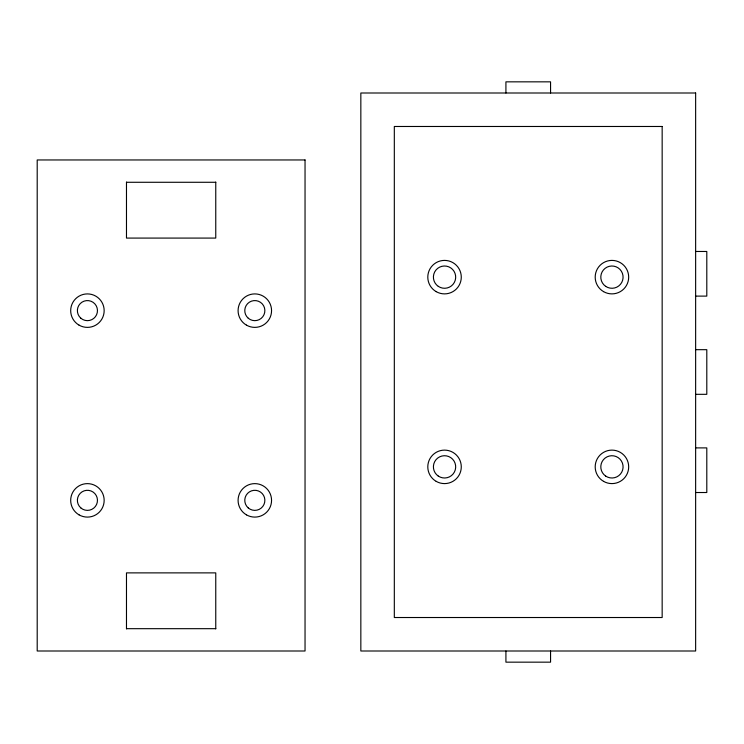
<?xml version="1.0" encoding="UTF-8"?>
<svg xmlns="http://www.w3.org/2000/svg" width="744" height="744" viewBox="0 0 744 744"><rect width="100%" height="100%" fill="white"/><g stroke="black" fill="none" stroke-linecap="round" stroke-linejoin="round"><path stroke-width="1.12" d="M126.48 182.28L215.76 182.28M695.64 251.472L706.8 251.472L706.8 296.112L695.64 296.112M695.64 349.68L706.8 349.68L706.8 394.32L695.64 394.32M695.64 447.897L706.8 447.897L706.8 492.519L695.64 492.519M126.48 628.68L215.76 628.68M550.56 93L550.56 81.84L505.92 81.84L505.92 93M550.56 651L550.56 662.16L505.92 662.16L505.92 651M215.76 182.075L215.76 238.08L126.48 238.08L126.48 182.075M215.76 628.885L215.76 572.88L126.48 572.88L126.48 628.885M695.64 93L360.84 93L360.84 651L695.64 651L695.64 93M662.16 126.48L394.32 126.48L394.32 617.52L662.16 617.52L662.16 126.48M305.04 159.96L37.2 159.96L37.2 651L305.04 651L305.04 159.96M605.681 286.356A11.141 11.141 0 0 0 623.054 277.949A11.141 11.141 0 0 0 607.085 267.115A11.141 11.141 0 0 0 605.681 286.356M603.57 291.639A16.74 16.74 0 0 0 628.68 277.14A16.74 16.74 0 0 0 603.57 262.641A16.74 16.74 0 0 0 603.57 291.639M605.681 476.076A11.141 11.141 0 0 0 623.054 467.669A11.141 11.141 0 0 0 607.085 456.835A11.141 11.141 0 0 0 605.681 476.076M603.57 481.359A16.74 16.74 0 0 0 628.68 466.86A16.74 16.74 0 0 0 603.57 452.361A16.74 16.74 0 0 0 603.57 481.359M438.281 476.076A11.141 11.141 0 0 0 455.654 467.669A11.141 11.141 0 0 0 439.685 456.835A11.141 11.141 0 0 0 438.281 476.076M436.17 481.359A16.74 16.74 0 0 0 461.28 466.86A16.74 16.74 0 0 0 436.17 452.361A16.74 16.74 0 0 0 436.17 481.359M438.281 286.356A11.141 11.141 0 0 0 455.654 277.949A11.141 11.141 0 0 0 439.685 267.115A11.141 11.141 0 0 0 438.281 286.356M436.17 291.639A16.74 16.74 0 0 0 461.28 277.14A16.74 16.74 0 0 0 436.17 262.641A16.74 16.74 0 0 0 436.17 291.639M246.45 325.137A16.74 16.74 0 0 0 271.56 310.639A16.74 16.74 0 0 0 246.45 296.149A16.74 16.74 0 0 0 246.45 325.137M248.254 318.218A10.044 10.044 0 0 0 264.687 312.508A10.044 10.044 0 0 0 251.518 301.134A10.044 10.044 0 0 0 248.254 318.218M246.45 514.857A16.74 16.74 0 0 0 271.56 500.359A16.74 16.74 0 0 0 246.45 485.869A16.74 16.74 0 0 0 246.45 514.857M248.254 507.938A10.044 10.044 0 0 0 264.687 502.228A10.044 10.044 0 0 0 251.518 490.854A10.044 10.044 0 0 0 248.254 507.938M79.05 325.137A16.74 16.74 0 0 0 104.16 310.639A16.74 16.74 0 0 0 79.05 296.149A16.74 16.74 0 0 0 79.05 325.137M80.854 318.218A10.044 10.044 0 0 0 97.287 312.508A10.044 10.044 0 0 0 84.119 301.134A10.044 10.044 0 0 0 80.854 318.218M79.05 514.857A16.74 16.74 0 0 0 104.16 500.359A16.74 16.74 0 0 0 79.05 485.869A16.74 16.74 0 0 0 79.05 514.857M80.854 507.938A10.044 10.044 0 0 0 97.287 502.228A10.044 10.044 0 0 0 84.119 490.854A10.044 10.044 0 0 0 80.854 507.938"/></g></svg>
